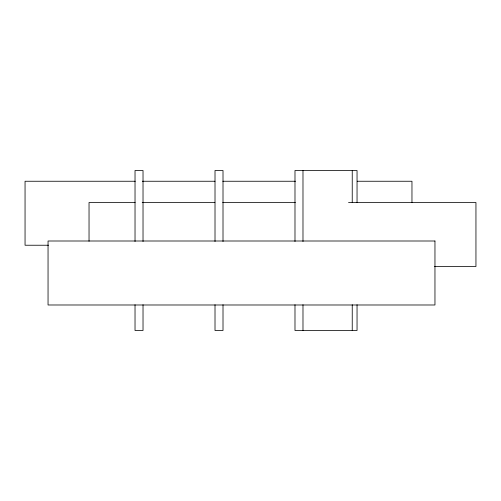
<?xml version="1.0" encoding="UTF-8"?>
<svg xmlns="http://www.w3.org/2000/svg" width="501" height="501" viewBox="0 0 501 501"><rect width="100%" height="100%" fill="white"/><g stroke="black" fill="none" stroke-linecap="round" stroke-linejoin="round"><path stroke-width="0.75" d="M135.264 181.249L25.05 181.249L25.05 245.233L48.497 245.233M142.297 181.249L214.992 181.249M222.807 181.249L295.496 181.249M357.251 181.249L411.966 181.249L411.966 202.642M135.151 202.51L89.034 202.51L89.034 241.275M142.19 202.51L214.879 202.51M222.695 202.51L295.39 202.51M348.539 202.51L475.95 202.51L475.95 266.494L434.524 266.494M357.044 202.51L357.044 170.515L294.989 170.515L294.989 241.526M357.044 304.733L357.044 330.485L294.989 330.485L294.989 304.733M352.247 170.515L352.234 202.51M352.247 304.733L352.234 330.485M302.986 170.515L302.986 241.526M302.986 304.733L302.986 330.485M223.008 241.526L223.008 170.515L215.01 170.515L215.01 241.526M223.008 304.733L223.008 330.485L215.01 330.485L215.01 304.733M143.023 241.526L143.023 170.515L135.026 170.515L135.026 241.526M143.023 304.733L143.023 330.485L135.026 330.485L135.026 304.733M434.962 241L48.046 241L48.046 304.99L434.962 304.99L434.962 241"/></g></svg>
